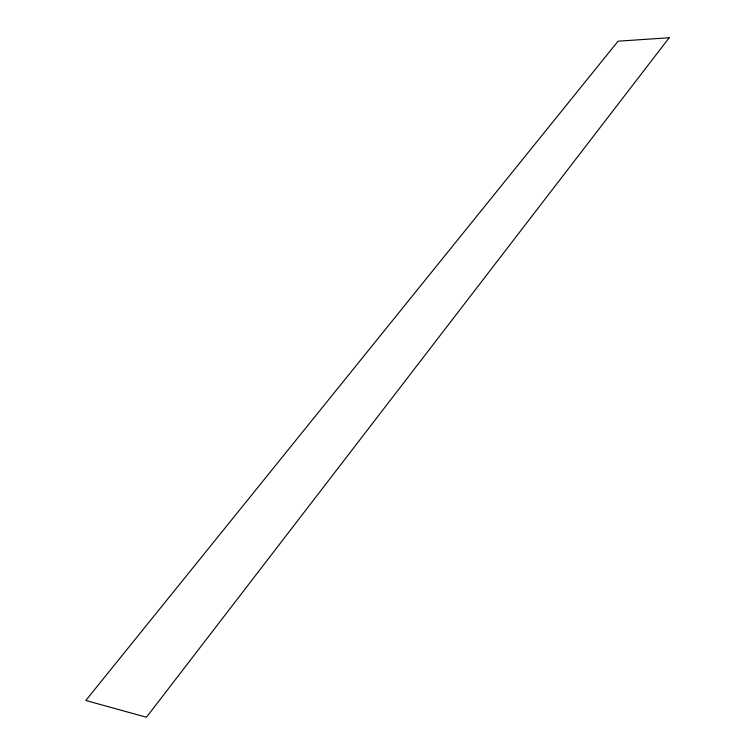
<?xml version="1.0" encoding="UTF-8"?>
<svg xmlns="http://www.w3.org/2000/svg" width="755" height="755" viewBox="0 0 755 755"><rect width="100%" height="100%" fill="white"/><g stroke="black" fill="none" stroke-linecap="round" stroke-linejoin="round"><path stroke-width="1.13" d="M669.194 37.75L146.442 717.25L85.806 700.48L618.062 41.176L669.194 37.75"/></g></svg>
